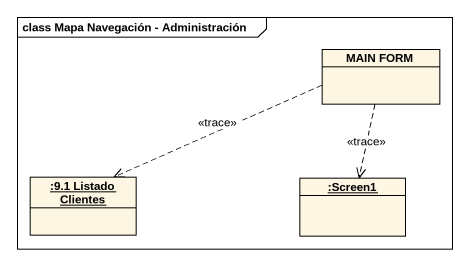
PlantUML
@startuml
mainframe class Mapa Navegación - Administración
hide circle
hide empty members
class "MAIN FORM" as MAIN_FORM
object ":9.1 Listado Clientes" as o9_1_Listado_Clientes
object ":Screen1" as Screen1
MAIN_FORM .left.> o9_1_Listado_Clientes : <<trace>>
MAIN_FORM ..> Screen1 : <<trace>>
@enduml
